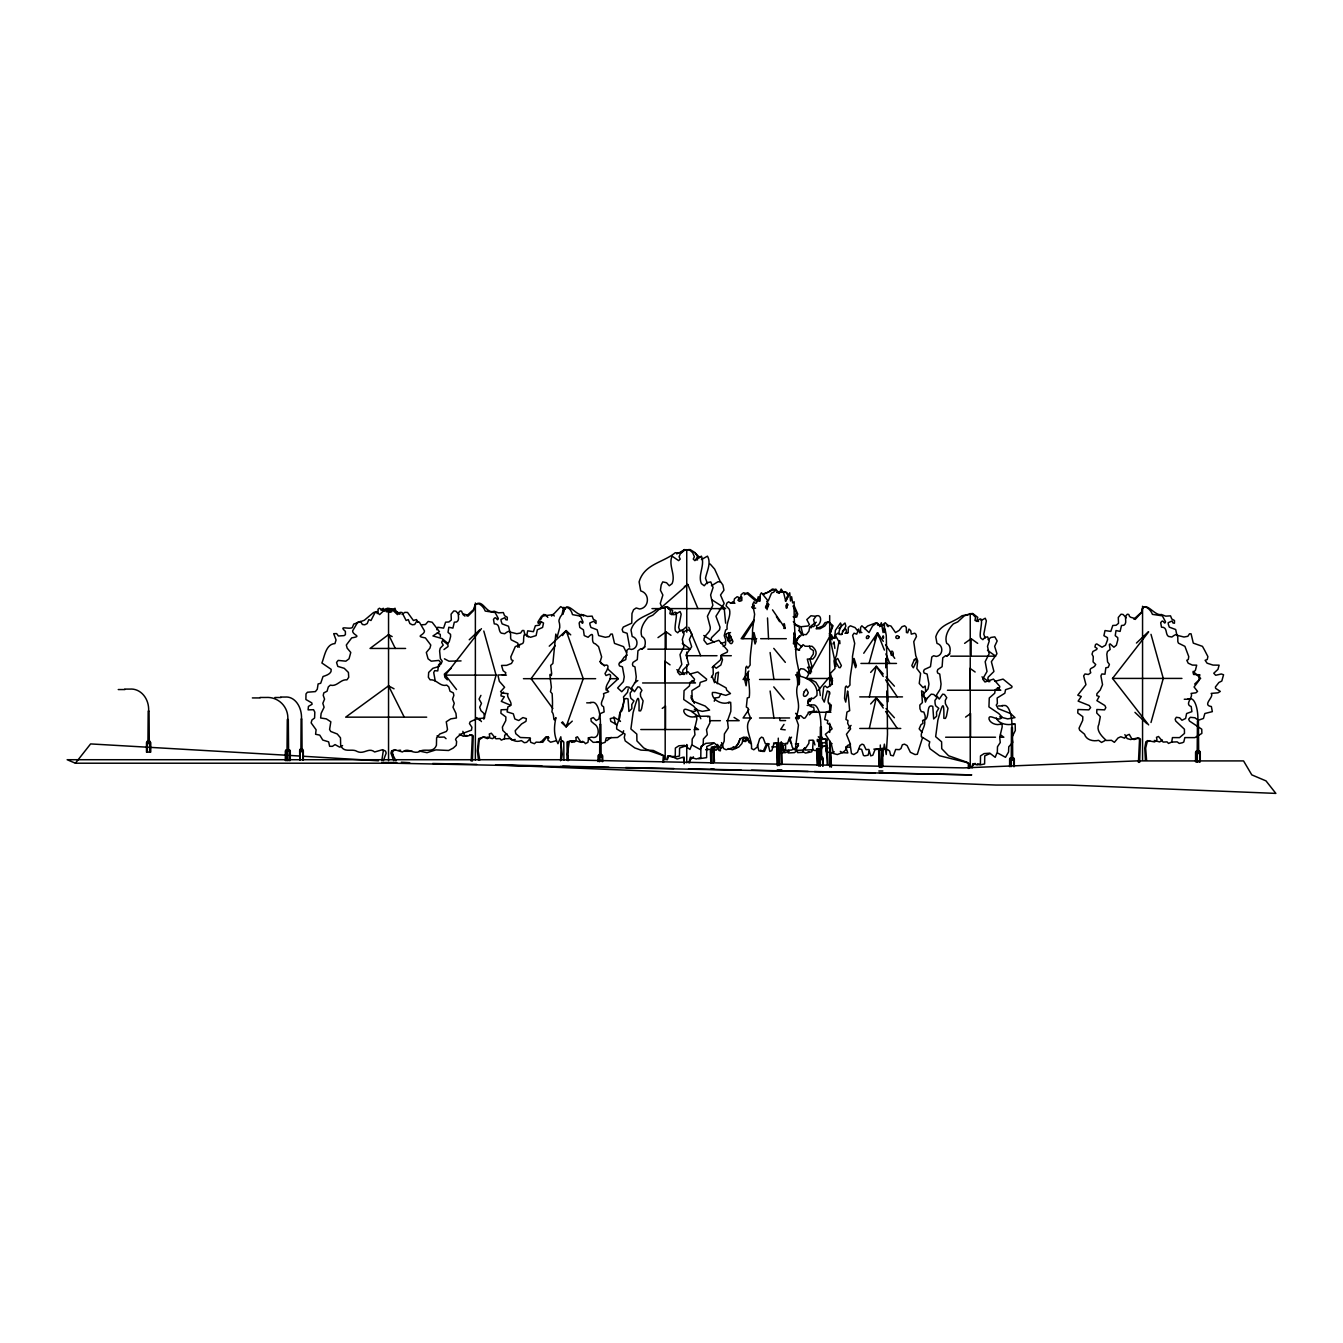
<?xml version="1.0" encoding="UTF-8"?>
<svg xmlns="http://www.w3.org/2000/svg" width="1343" height="1343" viewBox="0 0 1343 1343"><rect width="100%" height="100%" fill="white"/><g stroke="black" fill="none" stroke-linecap="round" stroke-linejoin="round"><path stroke-width="1.5" d="M672.692 756.864L677.157 758.98L683.151 757.2L684.628 762.79M819.196 758.929L818.928 748.974M968.891 768.414L968.907 763.546L967.229 762.304L948.561 755.756L941.728 748.689L941.611 741.806L935.651 736.669L937.901 720.016C940.99 709.608 944.33 694.885 943.844 718.32L945.438 718.404L946.462 716.188L947.973 708.332L945.405 703.715L945.271 700.425L946.765 697.705L944.465 694.482L942.668 694.163L939.261 699.099L936.34 695.271L940.419 688.942L941.057 684.057L939.747 674.018L937.632 673.061L937.213 671.265L937.8 669.519L942.115 666.699L942.769 657.801L945.673 655.653C950.559 657.533 952.271 645.261 946.714 643.398C944.179 636.347 948.511 628.86 953.329 623.907L957.76 621.893L964.375 615.765L972.013 613.516L975.555 617.344L974.968 620.382L977.033 621.44C986.266 611.334 977.956 634.803 980.826 638.11L982.875 639.671L984.839 637.455L987.609 636.867L989.287 640.913L987.508 646.352L989.136 653.756L985.174 661.696L987.004 671.483L982.673 679.054L984.99 681.992L993.451 679.105L999.796 686.407L999.545 687.65L995.213 689.681L994.71 693.24L989.271 697.991L988.935 706.938L998.722 713.519L1001.996 717.028L1001.072 718.354C997.547 721.241 988.33 713.015 989.002 719.059C990.211 723.692 997.95 725.959 1000.971 723.726M684.107 763.814L684.141 757.083M713.452 746.96L713.334 763.042M880.37 750.233L880.303 744.996M968.337 768.414L968.353 763.546L965.986 762.304L939.563 755.756L929.91 748.689L928.97 745.13L929.742 741.806L921.315 736.669C920.509 730.777 926.133 726.345 924.504 720.016C930.229 718.236 925.629 703.094 932.781 706.401L933.67 718.941L936.625 716.188L936.541 712.042L938.757 708.332L935.668 705.797L935.114 703.715L934.929 700.425L937.045 697.705L933.788 694.482L931.236 694.163L926.418 699.099L922.288 695.271L928.063 688.942L928.97 684.057L927.123 674.018L924.135 673.061L923.531 671.265L924.353 669.519L930.464 666.699L931.807 656.979L933.687 655.72L936.189 656.458C943.172 655.686 943.844 645.228 936.978 643.398L935.786 636.867C939.596 623.807 952.942 623.102 961.941 615.765L972.735 613.516L977.754 617.344L976.932 620.382L978.543 621.49M147.931 743.921L148.183 711.152M300.882 751.879L301.101 719.109M287.016 750.233L287.301 719.529M472.417 761.045L473.24 735.846L471.813 734.722L466.844 736.249L464.443 735.259L462.848 731.331M599.616 757.2L599.901 724.414M820.103 757.687L820.372 726.966M1011.229 758.275L1011.497 727.537M1139.636 762.404L1140.425 739.137L1139.015 738.012L1134.046 739.54L1131.645 738.549L1129.262 734.352L1126.206 735.695L1124.645 738.18L1120.784 736.753L1117.997 738.012L1114.388 742.343L1111.45 740.329L1106.397 740.497C1102.15 736.753 1095.603 730.273 1098.91 724.246L1100.32 716.675L1096.727 712.999L1096.862 709.507L1104.601 709.859L1105.843 707.61L1104.853 705.511L1096.895 700.643L1099.212 696.48L1096.795 695.657L1096.912 693.71L1100.219 690.05L1102.536 684.661L1100.907 675.898L1101.864 673.968L1104.97 674.203L1105.843 667.773L1108.227 667.337L1109.436 664.483L1107.572 661.914L1106.817 654.175L1107.438 651.506L1110.141 649.475L1109.301 644.539L1110.141 643.885L1113.901 647.225L1116.369 645.211L1117.812 639.856L1117.745 637.656L1115.227 635.675L1116.016 630.555L1120.112 631.411L1121.506 625.485L1123.856 625.267C1128.103 622.598 1123.201 617.192 1127.314 614.221L1128.775 614.456C1129.429 618.972 1133.526 616.588 1135.204 619.425L1141.802 612.19C1141.634 602.151 1150.548 608.631 1152.395 614.355L1162.333 615.849L1165.539 621.775C1164.331 626.023 1163.525 617.696 1160.688 622.732L1161.477 627.164C1167.873 627.013 1164.952 633.963 1168.444 636.414L1171.851 637.018C1176.888 633.241 1178.08 633.124 1177.811 641.534L1178.432 643.129L1184.912 646.352L1188.756 656.609L1188.303 659.531L1186.809 660.286L1188.202 663.19L1192.383 665.087L1196.697 665.171L1195.371 670.426L1193.037 672.44L1193.608 674.471L1199.836 674.757L1198.594 681.019L1194.078 686.978L1197.553 691.41L1195.891 692.82L1191.073 693.408C1193.692 697.202 1184.006 704.303 1191.224 706.536L1191.896 711.639L1186.608 713.519L1185.617 718.471L1181.974 720.251L1179.624 717.783L1176.317 717.296L1175.159 719.193L1175.746 721.057L1184.408 729.199L1184.492 733.412L1179.557 737.626L1172.456 737.592L1171.7 742.058L1168.511 743.434L1167.05 741.873L1163.105 742.075L1158.522 736.501L1156.474 737.307L1156.961 739.792L1154.627 741.94L1147.577 740.614L1145.848 741.823L1144.756 748.118L1145.394 760.054M1197.167 753.624L1197.452 720.838M471.208 761.045L472.35 735.846L469.815 734.839M560.585 760.759L561.256 741.504M712.814 752.298L712.864 746.926M1138.428 762.404L1139.552 739.137L1137.538 738.012L1130.521 739.54L1127.13 738.549L1124.863 734.621M818.928 749.763L818.508 753.07L818.441 748.37M695.657 716.155C692.669 718.354 684.997 716.121 683.805 711.521C683.134 705.528 692.266 713.687 695.775 710.833L696.681 709.507L693.424 706.032L683.738 699.502L684.057 690.638L689.446 685.92L689.949 682.395L694.247 680.381L694.499 679.138L688.204 671.903L679.81 674.774L677.51 671.869L681.808 664.349L680.011 654.645L683.923 646.772L682.311 639.436L684.074 634.03L682.412 630.018L679.676 630.622L677.711 632.805L675.697 631.26C672.843 627.97 681.086 604.703 671.92 614.725L669.888 613.667L670.459 610.662L666.934 606.868L659.379 609.101L652.816 615.178L648.417 617.176C643.633 622.094 639.352 629.514 641.87 636.515C647.376 638.345 645.664 650.516 640.829 648.652L637.942 650.784L637.304 659.614L633.023 662.401L632.435 664.13L632.855 665.927L634.954 666.867L636.246 676.822L635.625 681.656L631.579 687.935L634.467 691.729L637.841 686.844L639.637 687.163L641.92 690.352L640.426 693.038L640.561 696.312L643.112 700.895L641.618 708.668L640.594 710.883L639.016 710.8C639.503 687.566 636.196 702.154 633.124 712.478L630.891 728.98L636.8 734.067L636.918 740.9L643.683 747.917L647.997 750.099L653.37 750.485L663.878 755.639L663.576 762.388M729.232 702.02C724.565 705.327 713.116 701.466 712.26 694.113L712.428 692.484L715.466 692.518L725.824 695.355L730.491 693.576L726.697 690.184L726.127 687.901L713.939 681.102L712.176 676.284L713.267 674.001L713.066 666.43L720.57 659.849L721.275 654.948L727.268 652.127L727.604 650.398L718.841 640.309L707.14 644.304L703.933 640.258C703.631 634.752 711.018 632.906 710.262 627.164L707.408 616.252L712.864 605.257L710.615 595.016L713.083 587.495L710.749 581.905L706.938 582.728L704.219 585.766L701.382 583.617C697.521 574.703 705.428 565.151 701.415 556.153L694.868 560.635L693.273 559.091L694.398 556.741L692.669 552.661L689.177 549.606L686.239 549.925M623.622 730.726L622.951 733.681L617.528 737.492L606.213 737.878L605.139 742.326L600.707 743.703L598.676 742.142L593.186 742.343L588.217 737.928M821.194 749.075L821.312 758.929M708.281 716.155L698.192 716.323L691.511 711.521M778.252 765.544L777.95 742.763L773.82 743.955L771.805 750.636L769.791 751.358L768.062 743.569L765.409 743.821L763.126 737.827L761.531 737.106L759.634 738.851L757.217 747.061L753.792 749.797L751.526 748.571C752.281 737.827 742.763 726.949 750.737 718.438L747.95 711.773L748.202 708.281L746.339 707.039L747.279 697.957L749.209 697.386C750.435 689.782 747.984 678.383 747.9 672.272L746.12 685.803L745.012 681.237L745.801 667.538L746.658 666.212L747.85 668.21L750.149 665.003C749.679 652.799 752.869 642.34 752.516 630.068L754.615 614.221L752.634 604.468L753.994 601.798L755.135 603.292L756.545 602.957L758.258 596.712L759.181 601.311L760.121 600.976L760.222 594.748L761.414 592.767L768.196 601.026L771.537 593.052L773.803 592.162L775.784 589.04L778.755 592.951L780.854 591.575M1013.696 723.726C1008.996 725.757 998.722 724.33 996.338 718.018M879.01 750.233L878.775 766.668M710.8 750.67L711.186 763.042M817.249 741.185L817.316 739.355M817.602 748.37L817.484 752.953L818.122 748.571M563.59 612.475C566.293 598.055 576.08 616.739 583.114 614.758L587.378 616.42L592.129 616.118L593.354 619.274L596.04 620.819L595.99 623.505L593.64 621.238L589.829 623.018L589.98 624.629L590.937 627.45L597.199 629.8L598.676 635.592L605.357 637.287L609.185 636.565L610.796 634.064L612.341 634.081L614.506 643.398L623.521 646.638L626.493 652.698M730.088 640.846L729.048 633.946M818.676 756.21L819.012 749.041M717.296 683.755L718.488 672.121L715.886 673.38L714.375 682.714M781.66 764.57L781.24 741.689M710.38 750.67L710.833 763.042M714.275 701.247L715.08 697.957L718.975 697.386L720.889 693.978M563.909 760.323L563.791 742.091L562.499 740.698L561.525 742.226L560.803 736.787L557.949 743.703C553.954 735.46 553.652 728.309 555.935 717.582C552.493 724.196 554.877 714.325 551.923 711.908C552.846 705.83 552.46 699.821 552.141 693.676L550.462 691.695L551.369 687.263L549.875 675.042L550.294 674.253L551.318 675.546L551.654 673.498L550.68 665.44L552.88 663.459L555.801 634.081L557.093 637.287L559.762 627.45C559.88 619.711 557.328 623.219 560.652 616.236C563.288 615.396 562.935 602.554 564.765 609.218M781.895 764.57L781.508 743.586M882.922 766.668L882.552 748.303M540.658 619.576L543.428 614.506L545.459 614.725L547.843 617.394M727.973 640.98L728.913 633.275L730.542 632.553M813.657 740.564L814.916 744.929M381.009 610.242L383.242 608.278L385.088 610.645M776.942 592.431L778.168 591.575L779.41 592.951L781.173 589.04L783.708 593.052L785.705 601.026L789.734 592.767L790.507 600.976L791.615 596.712L792.639 602.957L794.149 601.798C793.898 616.286 794.737 631.915 795.744 646.52C795.409 664.265 799.891 666.363 799.454 682.932C797.876 690.168 798.581 674.371 797.356 672.104C796.063 676.738 798.884 682.882 797.003 687.616C795.509 696.094 800.378 703.212 797.759 711.773L796.097 718.438L798.447 725.052L795.291 749.461L794.267 749.797L792.236 747.061L789.667 737.106L787.367 743.821C783.624 740.295 787.468 751.442 783.926 751.459L783.137 745.566L779.897 742.763L779.712 765.544M926.939 698.326L925.428 702.087L923.329 691.88L921.567 690.856L922.406 702.54L919.821 705.075L919.955 708.785L921.248 711.572L923.866 712.059L925.159 715.886L925.126 719.479L922.607 720.503L922.96 723.373L920.962 724.716L919.166 728.846L922.02 732.288M821.245 747.228L821.731 742.981L824.871 742.763L826.768 740.043M847.752 632.973L846.443 632.872L846.073 629.431L844.965 629.028L842.665 630.774L842.027 634.148L839.644 634.416C837.092 630.522 843.119 626.996 840.517 623.001L835.396 630.32L834.658 637.606L832.878 638.227L831.586 634.886L829.303 633.594M879.665 767.457L879.329 748.79L874.965 749.763L872.832 755.236L870.717 755.84L868.887 749.444L866.084 749.646L863.683 744.744L862.005 744.156L860.007 745.566L857.438 752.298L853.829 754.548L851.445 753.541L850.001 743.216L846.426 734.268L850.606 728.846L847.651 723.373L847.92 720.503L845.972 719.479L846.946 712.059L849.699 710.648C848.994 704.555 848.575 695.389 847.618 690.99L845.721 702.087L844.546 698.326L845.385 687.096L846.291 686.004L847.551 687.65L849.985 685.031C849.481 674.757 852.855 666.732 852.486 656.374L854.702 643.381L852.604 635.373L854.047 633.208L856.733 634.148L858.546 629.028L859.52 632.805L860.51 632.519L860.611 627.416L861.887 625.788L869.022 632.57L872.564 626.023L877.046 622.732L880.185 625.939L883.123 624.915M381.798 760.675L383.326 750.552M714.644 746.188C713.939 752.768 719.009 750.67 716.44 744.878M879.682 626.694L881.327 622.732L883.09 632.553L884.382 625.788L884.668 632.519L885.054 629.028L886.246 635.373L887.874 698.326L887.639 702.087L887.102 690.839L887.488 734.268L886.229 754.497L884.365 744.156L883.543 749.646C881.73 748.37 883.912 765.628 881.461 749.159L880.807 767.457M260.022 697.47L265.948 697.47A20.581 20.43 -90 0 1 287.805 719.512M777.496 765.544L777.278 748.806M819.935 741.739L819.818 743.065M925.68 691.326L925.176 686.004L923.094 687.65L919.233 683.469L920.593 673.481L916.849 668.562L917.705 660.941L915.741 655.602L913.76 641.702L916.446 636.498L915.909 634.282L914.751 633.208L911.293 634.148L910.789 630.774L908.959 629.028L907.717 632.805L906.441 632.519L906.324 627.416L904.678 625.788L902.026 626.677L899.139 630.421L895.512 632.57L890.963 626.023L887.891 625.284L885.205 622.732L881.176 625.939L877.399 624.915M435.333 681.354L433.705 672.608L434.662 670.677L437.768 670.912L438.641 664.483L441.024 664.03L442.233 661.192L440.37 658.624L439.614 650.885L440.235 648.216L443.207 645.144L441.662 642.29L442.653 640.426L446.279 643.314M777.345 765.544L776.707 742.763M782.314 742.864L782.415 745.583M386.297 610.444L387.489 608.362L389 611.669L390.813 611.753L390.158 609.521L391.434 608.933L397.444 614.59L400.046 612.374L401.993 612.442L406.123 620.5L408.289 619.593L409.85 623.555L412.318 624.78L414.668 624.495L416.582 621.44L419.402 622.245L424.472 630.908C424.438 635.491 414.248 636.078 425.362 637.875L430.784 645.026L429.945 648.115L426.319 652.463L428.064 658.809L431.254 661.176L438.892 660.403L440.554 662.468L439.295 666.397L432.849 668.31L428.669 672.44L428.367 677.275L430.113 679.843C436.626 679.071 440.017 687.028 446.749 685.131L448.763 686.911L450.023 691.225L453.296 692.87L453.867 695.372L452.541 699.099L454.253 703.363L452.994 707.241L455.965 713.385L456.435 717.985L450.744 718.874L446.262 721.795L447.504 729.467L446.346 731.465L439.816 734L436.609 737.827L436.425 745.315C433.084 753.859 424.606 747.782 419.436 751.644C412.57 754.397 408.49 747.161 402.447 751.979L394.489 749.679L391.552 751.123L390.947 753.171L393.751 760.692M711.051 640.258L711.521 637.656L719.529 629.783L719.999 627.164L715.953 616.252L721.191 607.959M811.558 672.02L810.098 667.437L812.045 666.766L809.863 659.077L812.868 659.027C817.904 654.091 816.678 650.264 812.162 646.336L809.342 646.151M760.809 750.032L760.642 750.871L764.469 751.459L766.92 745.566L769.304 743.955M737.878 600.287L740.664 596.712L741.856 597.215L741.823 600.573M628.255 688.808L627.483 692.384L623.488 696.899C625.754 705.646 617.965 711.756 619.089 719.915L620.483 721.443M820.304 695.556L819.28 687.801L815.872 682.21L810.517 679.39M869.324 696.883L876.24 666.279L883.241 673.934M869.324 728.46L876.24 697.856L883.241 705.511M561.34 760.323L562.297 754.33L560.803 742.091M783.59 626.375C783.876 618.233 786.159 630.807 783.657 628.121M385.374 610.444L387.053 608.362L389.185 611.669L391.77 611.753L390.83 609.521L392.643 608.933L399.845 614.087M480.928 695.372L479.065 699.099L481.482 703.363L479.686 707.241L480.962 710.682L483.883 713.385L484.571 717.985L476.513 718.874L470.168 721.795L469.446 723.558L471.913 727.268L471.477 730.156L461.035 734L456.519 737.827L455.529 739.439L456.637 741.571L456.251 745.315L453.313 748.034L448.579 750.485L435.921 749.881L426.99 752.684L419.201 751.022M740.362 738.7L735.528 748.471L733.11 746.876M869.055 663.442L877.533 632.838L883.258 641.35M483.799 719.21L496.071 675.126L483.799 631.042M1151.001 722.5L1163.273 678.416L1151.001 634.332M760.339 596.225L758.913 600.321L755.706 601.009L747.447 593.858L743.502 592.767L741.084 594.748L740.9 600.976L739.019 601.311L738.465 597.215L737.156 596.712L734.453 598.844L733.698 602.957L730.877 603.292L728.594 601.798L726.882 603.125L726.076 605.827L729.434 609.369C731.347 616.068 726.11 622.346 727.117 629.128L725.606 630.068L724.213 635.642L725.673 639.688L725.472 644.942L723.189 646.52M803.08 635.508L800.982 626.879L795.778 624.579L793.327 621.608M478.477 760.071L477.369 750.771L478.645 738.532L483.631 737.122L487.425 738.65L489.759 736.501L489.272 734.017L491.32 733.211L495.903 738.768L499.848 738.583L501.308 740.127L504.498 738.768L504.75 735.091L507.033 733.882M666.716 759.735L667.773 755.723L672.071 756.999L675.26 756.042L675.361 748.051L678.903 745.785L684.611 745.348L689.933 749.461L692.048 744.173L692.216 739.003L694.969 734.772L694.398 729.669L696.849 719.294L696.681 716.323L695.204 716.893M794.871 647.007L795.224 640.292L801.083 635.508L801.351 633.46L799.773 631.411L799.152 626.879L794.385 624.579M561.525 722.534L566.125 726.781L583.265 678.685L566.125 630.606L549.237 646.168M436.911 629.783L437.818 627.248L443.61 628.104L445.591 622.195L448.898 621.96L451.315 620.013L451.08 614.171L453.8 610.931L455.865 611.166L459.071 614.54M869.274 751.073L868.048 755.236L864.64 755.84L863.448 755.438L861.669 749.444L859.503 748.857M834.272 751.828L831.989 753.07L826.281 751.845L825.777 748.303L828.161 748.051M788.744 750.267L788.207 752.953L794.452 752.617A12.137 8.948 -90 0 1 796.97 751.173L797.389 750.468M874.478 640.493L877.533 632.838L884.382 650.062M754.162 606.012L753.977 607.019M620.432 662.67L624.126 657.214L627.215 655.065M707.543 748.739L706.452 749.847M784.849 745.281L785.621 743.602M615.514 724.532L613.869 716.961M779.662 718.404L779.981 720.57L785.605 720.603M563.137 614.238C563.237 604.367 570.339 606.247 572.504 614.624L580.478 616.118L583.047 622.044C582.073 626.358 581.569 618.015 579.152 623.018L579.79 627.45L583.399 629.8L584.239 635.592L588.1 637.287C596.695 628.49 588.973 642.911 595.402 643.834L598.558 646.638L601.63 656.895L600.237 661.377L601.177 663.459L604.535 665.373C611.015 663.308 606.667 671.181 604.971 673.498L606.046 675.546L609.235 674.253L610.511 675.042C611.132 680.616 606.062 683.436 606.012 688.657L608.681 691.695L603.494 693.676C605.676 697.605 597.669 704.101 603.611 706.804L604.149 711.908L599.918 713.788L598.844 718.992L596.191 720.519L593.337 717.565L590.937 718.589L591.205 721.342L594.21 723.944C600.187 727.033 599.582 739.842 591.692 737.156L588.587 737.878L587.965 742.326L585.414 743.703L584.239 742.142L581.083 742.343L577.423 736.77L575.778 737.592C577.054 739.439 575.14 743.065 572.857 741.991L570.389 740.715L567.266 742.091L566.897 760.323M823.796 746.154L821.328 746.842M662.922 762.388L663.324 755.639L648.468 750.485L640.88 750.099L634.786 747.917L625.2 740.9L624.277 737.374L625.032 734.067L616.689 728.98C615.883 723.138 621.456 718.757 619.845 712.478C625.519 710.716 620.953 695.691 628.037 698.964L628.927 711.421L631.865 708.668L631.781 704.571L633.963 700.895L630.908 698.377L630.371 696.312L630.169 693.038L632.268 690.352L629.044 687.163L626.51 686.844L621.742 691.729L617.646 687.935L623.37 681.656L624.26 676.822L622.43 666.867L619.476 665.927L618.871 664.13L619.694 662.401L625.754 659.614L627.08 649.962L628.944 648.719L631.428 649.458C638.345 648.686 639.016 638.311 632.2 636.515L631.025 630.018C634.803 617.075 648.048 616.387 656.962 609.101L667.672 606.868L672.642 610.662L671.819 613.667L673.431 614.775M711.32 677.476L712.126 675.949M777.899 750.267L777.161 752.953L785.621 752.617A12.137 12.137 -90 0 1 789.029 751.173M782.818 747.43L781.979 750.468L791.547 750.082A13.715 13.715 0 0 1 795.409 748.454L798.548 745.516M551.553 616.084L553.031 614.389L554.273 616.001M832.156 639.805L829.689 636.582L806.304 678.467L832.509 678.467M742.981 638.697L753.759 621.725M611.199 737.374L606.784 740.765M890.678 653.353C892.155 646.386 895.714 658.322 890.845 654.78M863.75 653.252L877.533 632.838L878.591 636.666M832.962 643.918L834.02 641.887L834.859 648.417M753.927 620.03L741.151 638.697L756.73 638.697M748.907 670.996L743.099 679.474L749.26 679.474M748.907 709.49L743.099 717.968L751.325 717.968M377.198 613.617L377.937 612.526M555.247 645.53L531.073 678.685L552.829 708.533M562.499 635.575L566.125 630.606L570.725 634.853M562.499 721.812L566.125 726.781L568.542 723.457M797.994 638.546L796.684 640.292L796.265 648.635L799.622 650.079M712.109 667.538L713.821 666.212L716.239 668.21L720.872 665.003L722.484 659.799L721.527 656.811M342.583 745.566L339.678 747.144L335.028 744.593L332.426 746.339L329.639 746.305L328.649 741.856L322.773 740.043L319.752 735.125L315.588 734.268L316.092 729.753L311.14 722.887L311.945 719.982L314.598 718.035L314.816 712.126L313.557 709.708L308.101 709.859L308.437 706.401L312.08 704.269L311.794 702.876L305.885 699.502L306.003 693.911L307.429 692.233L315.404 691.595L317.284 689.228L318.106 683.956L320.708 683.268L323.025 676.503C326.131 675.479 332.107 673.716 331.184 669.351L321.9 663.006C324.62 656.274 325.913 644.052 334.944 643.582L336.052 639.99L333.685 633.678L336.623 633.594L338.402 635.994L344.026 635.625L345.403 634.685L345.386 631.361C338.134 625.015 348.458 629.632 352.286 627.651L353.729 624.075L364.322 620.281L373.555 612.526L378.206 611.183L377.987 609.286L379.414 608.228L384.568 611.015M456.536 689.547L445.322 675.126L481.432 628.642M579.706 616.001L581.519 614.389L583.668 616.084M1148.634 724.901L1112.524 678.416L1148.634 631.932M495.567 764.855L995.801 785.051L1069.179 785.051L1275.85 793.394L1265.996 780.887L1251.794 774.877L1243.551 760.91L1136.48 760.91L963.502 767.894L558.671 759.718L67.15 759.718L75.409 763.21L90.602 743.921L284.766 755.135M598.81 742.243L596.51 742.343M784.01 724.381L780.703 729.299L785.219 729.853M744.257 594.748L747.732 592.666L757.67 601.009M807.714 702.909L811.625 698.242M818.156 690.47L828.581 678.014M804.172 748.37L803.03 751.828L805.515 753.07L811.743 751.845L812.633 748.974M721.392 744.794L720.553 745.13M383.343 760.692L386.146 753.171L385.542 751.123L382.604 749.679L374.647 751.979C368.519 747.01 364.02 754.85 357.037 751.425C352.101 748.101 343.825 753.574 340.669 745.315L340.484 737.827L337.278 734L330.747 731.465L329.589 729.467L330.831 721.795L326.349 718.874L320.641 717.985L321.128 713.385L324.099 707.241L322.824 703.363L324.553 699.099L323.227 695.372L323.797 692.87L327.071 691.225L328.33 686.911L330.344 685.131C337.076 687.028 340.467 679.071 346.981 679.843L348.727 677.275L348.425 672.44L344.244 668.31L337.798 666.397L336.539 662.468L338.201 660.403L345.839 661.176L349.029 658.809L350.775 652.463L347.149 648.115L346.309 645.026L351.715 637.875C362.845 636.078 352.655 635.491 352.621 630.908L357.691 622.245L360.512 621.44L362.425 624.495L364.776 624.78L367.227 623.555L368.805 619.593L370.97 620.5L375.1 612.442L377.047 612.374L379.649 614.59L385.642 608.933L386.935 609.521L386.264 611.753L388.093 611.669L389.604 608.362L391.367 611.015M809.46 714.862L811.323 712.697L816.712 711.219M1105.306 740.429L1101.545 742.427L1098.557 740.329C1093.236 741.621 1086.252 740.06 1084.489 734.168L1079.688 730.206L1079.033 728.225L1082.693 720.352L1082.811 716.675L1077.757 712.999L1077.942 709.507L1088.871 709.859L1090.617 707.61L1089.223 705.511L1078.144 701.113L1081.266 696.48L1077.774 695.187L1085.95 684.661L1083.65 675.898L1084.993 673.968L1088.384 674.488L1090.751 672.742C1088.183 666.598 1093.957 669.234 1095.703 664.483L1093.084 661.914L1093.269 656.626L1092.01 654.175L1092.883 651.506L1096.711 649.475L1097.08 648.434L1094.931 647.007L1095.519 644.539L1096.711 643.885L1102.015 647.225L1105.524 645.211L1107.555 639.856L1107.455 637.656L1103.912 635.675L1105.02 630.555L1110.812 631.411L1112.793 625.485L1116.1 625.267L1118.518 623.32L1118.283 617.461L1121.002 614.221L1123.067 614.456L1126.273 617.83M838.888 628.507L844.999 623.001L845.855 626.09L842.917 631.949M870.65 672.407L876.24 666.279L883.258 676.486M848.272 728.46L851.076 725.405M870.65 703.967L876.24 697.856L883.258 708.046M392.005 610.645L395.01 608.228L395.849 611.183L399.895 613.617M722.333 606.616L724.162 603.46L720.503 595.016L723.944 590.198L722.903 585.028L720.704 581.905L718.001 581.737L711.437 585.766M530.485 738.297L526.607 742.343L524.307 742.696L521.369 740.614C512.103 743.955 508.376 735.192 502.819 730.474L502.383 727.067L505.774 720.62L505.891 716.961L500.905 713.267L501.09 709.792L507.134 709.507M791.514 737.173L789.365 740.379L791.598 743.636M469.244 639.772L479.703 629.867M1136.447 643.062L1148.383 631.747M1194.649 684.074L1200.625 678.416L1193.155 671.349M763.982 594.11L774.189 589.174M566.125 726.781L572.269 721.124M606.029 690L618.317 678.685L607.573 668.797M864.64 628.625L867.612 626.023L876.005 622.833M697.924 608.597L687.784 584.44L660.084 608.597L651.976 608.597M681.656 630.941L686.391 626.812M466.709 615.833L474.297 608.899C474.432 598.944 483.312 605.189 485.192 611.065L495.131 612.559L498.337 618.485C497.128 622.732 496.322 614.406 493.485 619.442L494.274 623.874C500.67 623.723 497.749 630.673 501.241 633.124L504.649 633.728C509.685 629.951 510.894 629.833 510.609 638.227L511.23 639.839L517.71 643.062L519.321 647.175M1133.895 619.123L1141.5 612.19C1144.286 597.736 1154.241 616.538 1161.359 614.49L1165.69 616.152L1170.525 615.849L1171.784 618.989L1174.504 620.533L1174.47 623.236L1172.959 622.984L1172.053 620.97L1168.192 622.732L1168.343 624.361L1169.317 627.164L1175.696 629.531L1176.787 634.601M402.061 614.406L404.797 612.374L407.55 612.442L413.409 620.5L416.464 619.593L417.942 622.162M762.606 594.11L768.381 592.162L772.376 589.04L776.036 590.819M731.247 603.125L732.808 601.798L734.906 603.292M681.136 553.047L684.762 550.076M503.575 692.115L501.157 693.978L500.989 695.926L504.364 696.765L501.292 701.382L510.693 705.26M392.156 636.599L388.547 634.618L370.047 648.451L405.603 648.451M682.899 632.805L685.669 630.622L689.547 630.018L691.897 634.03L689.395 639.436L691.679 646.772L686.139 654.645L688.69 664.349L682.949 670.006L682.613 671.869L684.628 674.471M988.112 639.671L990.882 637.455L994.794 636.867L997.178 640.913L994.643 646.352L996.959 653.756L991.369 661.696L993.938 671.483L988.146 677.191L987.81 679.054L989.841 681.69M394.036 688.808L388.547 685.87L345.671 717.162L426.688 717.162M701.432 559.544L707.476 556.153C711.454 563.103 706.888 571.195 705.478 578.229L707.442 583.617M674.706 614.725L680.062 611.552L681.17 614.171L678.635 627.399L680.045 631.26M981.196 620.449L985.242 618.233L986.35 620.886L983.798 634.215L985.208 638.11M641.769 649.173L645.009 646.856M657.986 637.623L666.094 631.848L670.963 635.306M634.467 682.966L637.858 680.548M662.233 708.399L665.524 706.049L665.524 729.534M946.614 656.173L949.887 653.84M964.61 643.364L971.14 638.697L977.687 643.364M965.583 717.095L970.569 713.536L970.569 737.223M582.778 741.286L580.411 742.226L576.13 740.698L571.598 740.883L569.197 742.091L567.418 754.33L568.576 760.323M810.887 699.938L810.064 701.399M1162.417 740.06L1159.63 741.94L1154.258 740.429M676.754 553.971L678.635 552.712M816.275 622.195L811.088 625.888L811.105 627.92M684.342 586.639L687.784 584.44M768.397 743.955L765.795 745.566L763.126 751.459L758.946 750.871L757.418 745.18M683.94 550.076L678.819 553.047L675.277 552.712C662.821 562.868 644.371 563.842 639.1 581.905L640.729 590.937C650.23 593.455 649.307 607.926 639.654 609L636.196 607.976L633.594 609.705L631.982 613.499L631.747 623.152L623.286 627.063L622.145 629.464L622.984 631.965L627.114 633.275L629.666 647.158M728.611 703.044L730.659 702.255L730.894 706.401L730.827 711.37L727.486 720.872L728.275 727.973L724.414 733.882L724.196 741.101L721.241 748.471L713.838 742.729L705.864 743.351L700.912 746.507L700.794 757.637L696.329 758.98L690.352 757.2L688.858 762.79M1000.518 724.465L1001.996 723.894L1002.18 726.899L999.696 737.357L1000.266 742.511L997.48 746.758L997.329 751.996L995.197 757.318L989.825 753.171L984.066 753.608L980.491 755.908L980.407 763.949L977.167 764.922L972.852 763.647L971.778 767.676M777.093 592.464L782.281 591.575L786.058 592.431L787.905 595.302L785.37 600.976M495.718 736.501L492.428 738.65L487.056 737.122M795.375 744.005L798.531 743.602L795.946 750.468L802.711 750.082A13.715 9.703 -90 0 1 805.447 748.454L808.839 743.384L809.09 740.312L813.035 740.127C813.606 748.118 809.191 753.02 821.446 749.209L822.42 745.969L821.261 744.559L819.247 744.929L818.29 741.873L820.892 735.863L823.125 738.952L826.835 739.204L827.959 764.234M451.198 668.31L444.348 674.068L444.869 677.275L447.337 679.843M816.057 628.725L822.655 626.09L825.089 622.598L828.681 621.91L833.046 625.788L829.437 635.239L832.878 638.227M395.53 749.679L392.794 751.123L391.955 753.171L395.9 760.692M1149.642 740.614L1147.207 741.823L1145.663 748.118L1146.569 760.054M882.284 625.385L884.668 624.915M831.619 743.669L830.226 746.036L830.998 766.887M443.962 649.542L448.075 646.503L447.706 643.213L442.032 638.563L432.95 635.944L439.446 631.68L432.177 622.245L428.182 621.44L425.496 624.495L422.155 624.78M713.788 743.351L706.787 746.507L706.603 757.637L698.713 758.778M989.791 753.608L984.738 755.908L984.604 763.949L980.037 764.922L977.335 763.798M754.229 605.038L751.677 607.019L752.953 608.497L755.639 608.144M840.936 634.719L842.346 634.097M803.148 752.332L797.692 752.617L797.154 750.552M811.373 749.763L805.196 750.082L804.591 747.749M707.643 716.893L709.725 716.323L709.91 722.87L706.502 729.669L707.308 734.772L703.396 739.003L703.178 744.173L700.173 749.461L692.669 745.348M1013.042 724.465L1015.157 723.894L1015.325 730.491L1011.9 737.357L1012.706 742.511L1008.778 746.758L1008.543 751.996L1005.521 757.318L997.95 753.171M781.173 744.005L784.077 743.518M777.563 746.826L771.705 746.909M844.948 633.308L848.138 632.519L848.289 627.416L850.354 625.788L855.038 627.567L857.321 630.421M746.708 737.106L743.199 738.851L741.89 743.586L738.734 747.061L732.422 749.797L728.259 748.571M720.855 643.415L725.489 642.088M689.647 674.136L697.739 671.903L706.636 679.138L706.284 680.381L700.207 682.395L699.502 685.92L691.88 690.638L692.098 696.06L690.974 697.705L692.77 701.164L705.125 706.032L709.557 710.094L702.339 711.354L694.331 709.339M994.911 681.354L1003.07 679.105L1012.034 686.407L1011.682 687.65L1005.554 689.681L1004.833 693.24L997.144 697.991L997.362 703.463L996.237 705.125L998.067 708.6L1010.524 713.519L1014.972 717.615L1007.703 718.891L999.628 716.86M728.729 641.199L732.136 640.309M850.555 744.156L847.315 745.566L846.09 749.461L843.169 752.298L837.344 754.548L833.483 753.541L831.149 743.216L825.391 734.268L832.123 728.846L829.89 724.716L827.372 723.373L827.808 720.503L824.636 719.479L826.23 712.059L830.662 710.648L831.317 705.075C823.444 703.413 833.331 691.645 827.305 690.99L824.249 702.087L822.352 698.326L823.712 687.096L825.173 686.004L827.204 687.65L831.132 685.031L832.509 680.767L830.343 673.481L835.044 668.562L833.986 660.941L836.437 655.602L838.922 641.702L835.363 635.373L837.696 633.208L839.644 634.416M446.699 643.935L449.166 641.92L450.61 636.565L450.543 634.366L448.025 632.385L448.814 627.248L452.91 628.104L454.32 622.195L456.654 621.96C460.901 619.308 455.999 613.902 460.112 610.931L461.572 611.166C462.227 615.682 466.323 613.298 468.002 616.135L473.491 610.679L475.321 604.87C482.943 598.088 485.965 614.49 494.157 611.199L498.488 612.861L503.323 612.559L504.582 615.698L507.301 617.243L507.268 619.946L505.757 619.694L504.85 617.662L500.989 619.442L501.14 621.07L502.114 623.874L508.493 626.241L509.987 632.033L516.786 633.728L520.664 633.006L522.326 630.488L523.871 630.522L524.912 634.769M781.139 592.263L777.261 592.464M693.408 756.831L689.714 760.474L689.748 762.79M975.052 763.361L972.399 765.997L972.416 767.676M515.192 739.439L512.052 740.127L509.987 738.583L504.414 738.768M466.944 735.477L463.318 736.249L459.272 734.151M827.825 621.91L824.703 626.09L820.053 628.725L816.897 628.725L816.527 625.888C821.362 624.797 822.621 614.238 816.443 615.765L813.505 619.593L815.083 625.183L813.573 626.593L809.745 626.694L808.922 631.176L806.32 634.584L803.047 634.584L798.632 630.371M742.729 741.588L746.557 739.372L748.739 740.262M412.351 751.308L404.444 751.308M687.465 745.365L679.575 748.051L679.44 756.042L674.908 756.999L668.848 755.723L667.337 759.735M831.837 743.569L830.327 744.14L830.058 746.036L831.535 766.887M835.464 638.126L829.638 636.062L832.056 625.788L828.278 621.91M816.813 749.344L818.038 749.209M807.949 751.962L809.04 751.845M573.965 740.765C571.782 739.64 572.168 745.264 571.43 740.698M821.043 746.943L826.935 745.818M773.534 743.065L776.909 742.763M873.84 749.159L878.523 748.79L879.464 764.654M686.021 549.925L690.201 549.606L695.12 552.661L697.571 556.741L695.993 559.091L697.554 559.964M485.511 737.139L482.439 737.307L479.233 739.993L478.192 750.771L479.77 760.071M1171.6 742.075L1177.173 741.873L1179.255 743.434L1182.394 742.729L1183.771 742.058L1184.845 737.592L1194.867 737.626L1201.867 733.412L1201.75 729.199L1189.495 721.057L1188.673 719.193L1190.301 717.296L1194.985 717.783L1198.292 720.251L1203.446 718.471L1204.839 713.519L1212.343 711.639L1211.369 706.536C1201.565 705.092 1214.643 696.916 1211.168 693.408L1217.967 692.82L1220.317 691.41L1215.633 688.371L1215.398 686.978L1218.907 682.496L1221.811 681.019L1223.557 674.757L1221.307 673.985L1215.667 675.277L1213.77 673.229L1217.933 669.402L1219.125 665.171L1213.014 665.087L1207.088 663.19L1205.124 660.286L1207.256 659.531L1207.894 656.609L1204.738 650.465L1202.455 646.352L1193.289 643.129L1191.073 633.812L1189.512 633.778L1187.867 636.297L1183.989 637.018L1177.19 635.323M398.753 750.284L400.634 750.233M801.486 626.694L808.066 625.989L809.376 624.478L806.807 619.593L810.971 615.765L815.335 616.269M668.059 608.597L725.64 608.597L711.874 599.817M760.658 638.697L786.326 638.697M647.846 649.173L690.42 649.173L682.311 643.398M686.239 655.72L717.011 655.72M721.107 655.72L731.314 655.72M950.693 656.173L995.683 656.173L987.508 650.348M860.93 663.442L896.486 663.442M445.322 675.126L496.071 675.126M502.299 675.126L506.445 675.126M1112.524 678.416L1181.941 678.416M523.451 678.685L595.637 678.685M610.075 678.685L618.317 678.685M759.534 679.474L789.634 679.474M642.592 682.966L695.456 682.966L692.065 680.548M124.781 689.093L129.902 689.093A20.581 17.493 -90 0 1 148.62 711.135M118.251 689.547L124.983 689.547M947.453 690.252L1000.77 690.252L997.345 687.817M280.771 697.051L285.22 697.051A20.581 15.209 -90 0 1 301.487 719.093M859.755 696.883L902.496 696.883M274.828 697.504L281.023 697.504M252.366 697.924L260.022 697.924M1188.018 698.813L1190.133 698.813A20.581 7.286 -90 0 1 1197.922 720.838M1184.257 699.25L1188.421 699.25M590.45 702.389L592.582 702.389A20.581 7.286 -90 0 1 600.371 724.414M586.706 702.842L590.87 702.842M810.937 704.924L813.069 704.924A20.581 7.286 -90 0 1 820.858 726.966M807.177 705.377L811.357 705.377M1002.046 705.511L1004.178 705.511A20.581 7.286 -90 0 1 1011.967 727.537M998.302 705.948L1002.466 705.948M808.167 712.26L830.914 712.26M759.534 717.968L789.634 717.968M795.526 717.968L799.454 717.968L795.61 713.301M709.977 720.687L720.402 720.687M726.664 720.687L739.187 720.687L734.05 717.414M859.755 728.46L900.767 728.46M640.779 729.534L690.268 729.534M694.381 729.534L698.511 729.534L695.204 727.201M945.623 737.223L995.516 737.223M999.679 737.223L1003.842 737.223L1000.518 734.856M381.647 762.488L396.756 762.488M75.409 763.21L393.952 763.21L971.744 774.877L879.447 772.913M560.182 766.517L569.936 766.517M710.816 769.237L714.325 769.237M777.244 769.858L781.827 769.858M878.826 771L882.871 771M861.887 632.57L859.688 632.033M556.271 740.715L550.563 742.226L547.86 740.077L548.431 737.592L546.03 736.77L540.709 742.343L536.109 742.142L534.396 743.703L530.686 742.326L529.797 737.878L520.312 737.492L515.762 733.681L515.192 730.726L521.604 723.944L525.969 721.342L526.372 718.589L522.88 717.565L518.717 720.519L514.856 718.992L513.311 713.788L507.134 711.908L507.923 706.804C516.182 704.924 505.153 697.353 508.09 693.676L502.5 693.089L500.553 691.695L504.599 687.263L499.327 681.304L497.9 675.042L505.136 674.74L505.807 672.725L503.105 670.694L501.543 665.44L506.58 665.373L511.448 663.459L513.076 660.555L511.33 659.799L510.793 656.895L515.276 646.638L522.83 643.398L523.552 641.803C523.804 630.455 524.374 635.021 530.502 637.287L536.109 635.592L537.334 629.8L542.589 627.45L543.512 623.018L540.322 621.238L538.342 623.505L537.855 622.044L541.598 616.118L553.182 614.624L560.686 606.633L565.252 609.218M793.461 617.075L795.257 617.092L796.181 612.391L793.025 606.062M432.681 763.495L476.698 764.385M846.594 746.809L850.069 747.363M497.665 764.822L541.733 765.762M562.7 766.198L608.849 767.172M625.637 767.541L673.884 768.549M688.556 768.867L741 769.975M751.492 770.194L808.133 771.402M814.429 771.537L875.267 772.829M719.16 608.95L722.484 607.976L724.33 609.705L725.64 623.152M748.32 738.281C742.041 736.803 749.629 743.317 743.434 741.067L742.326 739.842M288.93 755.387L299.338 756.025M303.501 756.277L378.457 760.809M401.356 762.203L409.682 762.706M705.646 749.713L710.716 749.344L716.742 746.305L717.598 744.442L718.32 749.058A12.137 2.149 -90 0 1 718.925 750.502L720.436 750.838L719.982 746.255M782.549 591.575L786.679 592.431L788.694 595.302L785.94 600.976M687.263 549.925L684.309 549.606L680.817 552.661L679.088 556.741L680.213 559.091L678.635 560.635L672.088 556.153C668.059 565.151 675.965 574.703 672.104 583.617L669.284 585.766L666.564 582.728L662.737 581.905L661.176 585.028L660.437 590.198L662.871 595.016L660.286 603.46L661.579 606.616M793.277 616.655L796.718 617.092L797.725 613.952L794.284 606.062M437.264 632.956L440.252 634.366L440.353 636.565M528.37 636.884L526.624 635.961L527.715 630.824L533.406 631.68L535.37 625.754L539.399 625.133L541.363 621.641M749.495 741.067L750.452 741.386M879.917 625.939L877.953 624.193M461.052 660.907L448.931 661.176L444.432 658.809M824.938 745.818L826.146 746.305M619.425 720.519L614.456 717.565L610.293 718.589L610.78 721.342L616.873 724.7M795.274 649.223L798.8 649.928L803.08 644.657L805.078 646.218L809.409 646.336L810.299 648.652L813.422 650.6L813.354 654.007L810.064 659.027L807.311 659.077L809.309 666.766L807.529 667.437C810.182 668.143 808.385 676.066 807.647 672.004L803.953 669.116L800.73 668.68L798.816 671.567L800.31 676.284C809.493 678.467 818.458 684.729 816.863 695.556L813.405 698.528C804.289 696.899 807.63 707.643 813.707 707.19L814.16 710.699L808.637 712.697L805.229 717.867L803.785 718.371L800.68 715.634L798.884 715.92L798.33 719.025L796.046 717.481M462.999 614.557L464.947 616.135M520.261 644.506L518.364 644.825L517.794 647.276M801.805 646.705L795.895 641.937L799.387 635.843M751.509 743.821L748.974 742.478L746.943 737.827L743.737 737.106L739.926 738.851L738.499 743.586L735.041 747.061L726.11 749.73L723.625 748.571L721.527 742.595M703.782 635.524L714.325 642.256M437.079 735.846L439.195 737.206L444.248 737.038L446.044 738.684M694.851 552.712L699.837 557.563M975.136 672.004L969.999 668.344L969.999 690.252M981.968 676.872L988.801 681.74M670.039 664.852L664.953 661.243L664.953 682.966M676.822 669.687L683.604 674.505M710.145 563.993L714.677 569.163L720.436 581.905M599.901 661.73L604.501 665.96M1134.953 712.361L1146.888 723.676M476.715 717.548L479.703 720.385M887.001 625.519L888.143 626.694M818.256 736.719L820.422 738.952L825.66 739.204L827.254 764.234M886.044 676.99L894.421 686.172M886.044 708.567L894.421 717.75M786.83 603.477L788.207 604.988M548.666 738.214L546.551 737.273L542.723 742.343L540.558 741.554M773.769 648.367L785.336 662.368M795.61 674.807L799.454 679.474M773.769 686.877L784.043 699.317M809.594 671.198L810.551 673.615M478.947 718.404L481.432 721.611M566.125 630.606L568.542 633.93M885.608 679.877L897.309 696.883M885.608 711.454L897.309 728.46M766.702 601.379L769.019 604.77M772.51 609.856L785.286 628.507M885.557 644.741L894.74 658.355M776.405 616.638L779.645 621.725M548.179 736.619L548.817 737.71M388.547 685.87L404.243 717.162M388.547 634.618L395.312 648.451M730.424 635.944L731.146 637.556M688.758 627.332L700.677 655.72M691.108 695.64L694.348 703.346M696.765 709.121L700.811 718.757M885.893 653.89L889.704 663.442M830.511 678.45L832.408 684.41M845.67 746.876L847.853 752.953L842.128 752.617A12.137 8.209 -90 0 0 840.315 751.392M829.689 636.582L836.017 666.497M778.285 738.146L778.369 764.57M770.11 652.513L773.921 679.474M770.11 691.024L773.921 717.968M392.24 750.552L393.079 757.083M817.182 765.141L816.578 749.075M881.847 767.457L882.267 748.79L887.874 749.763L889.637 751.073L890.61 755.236L893.33 755.84L895.68 749.444L899.273 749.646L900.985 748.538L902.362 744.744L904.527 744.156L907.096 745.566L910.386 752.298L915.036 754.548L917.336 754.279L922.54 737.643M817.753 765.141L817.299 749.075M839.677 640.594L839.946 643.666M714.493 761.447L713.435 746.926M711.723 763.042L711.387 746.96M819.818 749.041L820.17 754.413M714.241 761.447L713.351 746.926L713.838 761.447M819.683 749.041L819.868 752.634M766.803 603.443L767.105 609.672M767.508 617.965L768.532 638.697M567.468 741.504L568.022 760.759M881.814 748.303L882.133 760.188M819.196 744.526L818.844 740.043L818.726 746.507M1198.409 720.838L1198.695 753.624M1012.454 727.537L1012.723 760.323M821.328 726.966L821.614 759.735M600.858 724.414L601.144 757.2M288.309 719.479L288.594 750.233M149.056 711.119L149.291 741.856M301.856 719.076L302.091 751.862M819.348 749.041L819.364 754.413M1199.668 761.817L1199.668 751.09L1196.177 751.09L1196.177 752.248M1197.268 751.09L1197.268 761.817M1197.033 752.248L1197.033 761.817M1142.557 606.281L1142.557 760.054M1014.318 766.601L1014.318 758.963L1009.617 758.963L1009.617 766.601M1013.713 766.601L1013.713 757.788L1010.221 757.788L1010.221 766.601M1011.313 757.788L1011.313 766.601M971.14 638.697L971.14 656.173M970.234 613.516L970.234 654.746M970.234 657.667L970.234 767.676M829.689 615.581L829.689 686.441M829.689 692.182L829.689 694.247M829.689 703.144L829.689 711.874M829.689 723.206L829.689 732.422M829.689 740.967L829.689 766.887M823.192 766.03L823.192 758.375L818.508 758.375L818.508 766.03M822.604 766.03L822.604 757.2L819.112 757.2L819.112 758.375M821.513 757.2L821.513 758.375M820.187 757.2L820.187 766.03M819.969 758.375L819.969 766.03M686.743 549.606L686.743 632.184M686.743 652.127L686.743 658.355M686.743 664.735L686.743 674.001M686.743 744.509L686.743 762.79M666.094 631.848L666.094 649.173M665.188 606.868L665.188 759.735M602.722 761.582L602.722 755.84L598.021 755.84L598.021 761.582M602.117 761.582L602.117 754.665L598.625 754.665L598.625 755.84M601.043 754.665L601.043 755.84M599.717 754.665L599.717 761.582M599.482 755.84L599.482 761.582M475.372 602.99L475.372 760.071M388.547 608.228L388.547 760.692M303.333 760.071L303.333 750.502L299.64 750.502L299.791 760.071M303.182 750.502L303.182 760.071M302.746 760.071L302.746 749.327L300.11 749.327L300.11 760.071M300.228 749.327L300.228 750.502M289.652 760.474L289.652 749.747L285.958 749.747L285.958 760.474M287.57 749.747L287.57 760.474L287.486 750.922M150.752 752.114L150.752 742.545L146.488 742.545L146.488 752.114L149.946 752.114L149.946 742.545M150.198 752.114L150.198 741.386L147.042 741.386L147.042 752.114M149.61 741.386L149.61 752.114M147.629 741.386L147.629 742.545M793.965 634.148L793.528 644.002L794.922 635.944L794.267 632.503L793.965 634.148M885.893 659.715L885.742 667.807L886.011 658.372L885.893 659.715M914.331 659.715L911.813 665.624L913.341 667.807L916.514 661.192L915.506 658.658L914.331 659.715M883.526 637.052C883.106 641.971 882.687 632.435 883.526 637.052M787.317 606.499C786.108 612.609 785.034 600.774 787.317 606.499M768.213 605.945L767.457 608.144C763.395 609.84 766.92 601.832 768.213 605.945M899.172 637.052L898.887 638.21C893.414 640.091 896.352 632.738 899.172 637.052M869.055 636.599L868.25 638.395C864.12 639.939 867.595 633.124 869.055 636.599M752.835 634.165L755.035 644.002L756.159 641.35L754.027 632.637L752.835 634.165M852.822 659.732L855.575 667.689L856.33 665.624L854.081 658.49L852.822 659.732M804.272 691.628C801.217 698.108 806.874 697.521 808.285 692.686L806.354 689.093L804.272 691.628M726.261 634.165L725.975 635.944C727.654 638.21 730.693 648.115 732.942 641.35L728.661 632.637L726.261 634.165M835.715 659.732L836.152 662.519L839.022 667.589L840.164 667.689L841.389 665.624L837.747 658.49L835.715 659.732M290.289 750.922L285.32 750.922L285.32 760.474L290.289 760.474L290.289 750.922M1200.273 752.248L1195.572 752.248L1195.572 761.817L1200.273 761.817L1200.273 752.248"/></g></svg>
